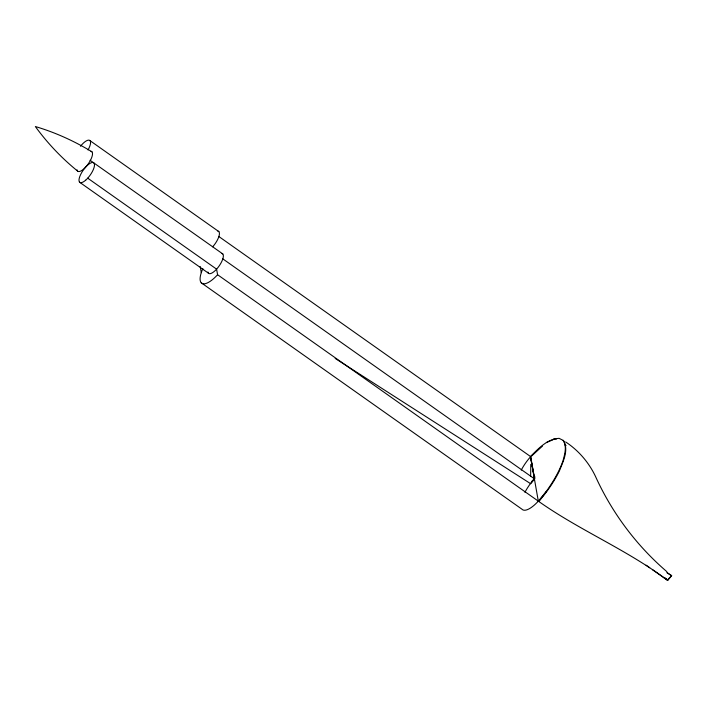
<?xml version="1.0" encoding="UTF-8"?>
<svg xmlns="http://www.w3.org/2000/svg" width="707" height="707" viewBox="0 0 707 707"><rect width="100%" height="100%" fill="white"/><g stroke="black" fill="none" stroke-linecap="round" stroke-linejoin="round"><path stroke-width="1.06" d="M668.274 579.033L671.65 575.701L667.046 572.697L671.65 575.701L667.726 580.465C627.312 549.869 579.961 530.604 538.734 501.44C548.517 488.952 557.779 475.758 563.037 460.664C564.743 454.115 567.155 446.532 563.134 440.337L563.559 440.602C569.011 450.324 563.002 461.644 559.387 470.95C553.89 481.988 546.9 492.205 538.734 501.44L217.588 274.731L216.598 269.146L87.721 178.173M530.639 476.412L530.771 464.393M335.189 358.44L530.665 483.712L534.589 478.948L534.899 476.792M201.248 282.8L521.978 509.208A24.073 8.528 -54.8 0 0 538.319 501.139L546.166 491.621L546.582 491.913M538.319 501.139L530.444 456.475C538.451 448.662 547.156 438.923 559.104 438.34L563.559 440.602M531.593 456.024L542.446 446.108M531.682 481.476L534.386 478.807L530.462 483.57A24.073 8.528 -54.8 0 0 524.939 492.302M552.936 439.781L546.387 442.547M556.674 438.976L553.395 439.091M91.954 151.811C74.253 141.047 55.226 132.412 35.35 126.535C47.422 143.123 61.65 158.121 77.584 171.041M565.202 444.968L566.06 445.507M565.671 441.963C579.139 450.845 589.912 463.695 596.416 478.445C612.916 514.06 637.069 546.104 666.86 571.671M222.661 258.762L534.625 478.975L530.683 456.642L218.719 236.43M89.992 140.64L218.87 231.613M90.098 160.295L222.802 253.946M664.889 577.787L666.692 579.06M646.092 565.185L649.698 567.73M652.402 569.639L667.726 580.465M79.555 182.203L208.432 273.185M530.444 456.475L534.589 478.948M200.214 266.548L201.292 272.637M217.588 274.731A24.073 8.528 -54.8 0 1 202.343 283.56A24.073 8.528 -54.8 0 1 202.856 268.66M221.795 253.451A12.037 4.269 -54.8 0 1 218.56 266.769A12.037 4.269 -54.8 0 1 207.911 272.027M217.862 231.118A12.037 4.269 -54.8 0 1 212.666 246.814M521.245 470.137A24.073 8.528 -54.8 0 1 530.683 456.642M90.947 151.307A12.037 4.269 -54.8 0 1 87.712 164.625A12.037 4.269 -54.8 0 1 77.063 169.883M80.492 146.234A12.037 4.269 -54.8 0 1 89.542 140.304A12.037 4.269 -54.8 0 1 88.022 149.981M85.697 180.17A12.037 4.269 -54.8 0 0 93.925 162.972A12.037 4.269 -54.8 0 0 80.598 174.629A12.037 4.269 -54.8 0 0 85.697 180.17"/></g></svg>
